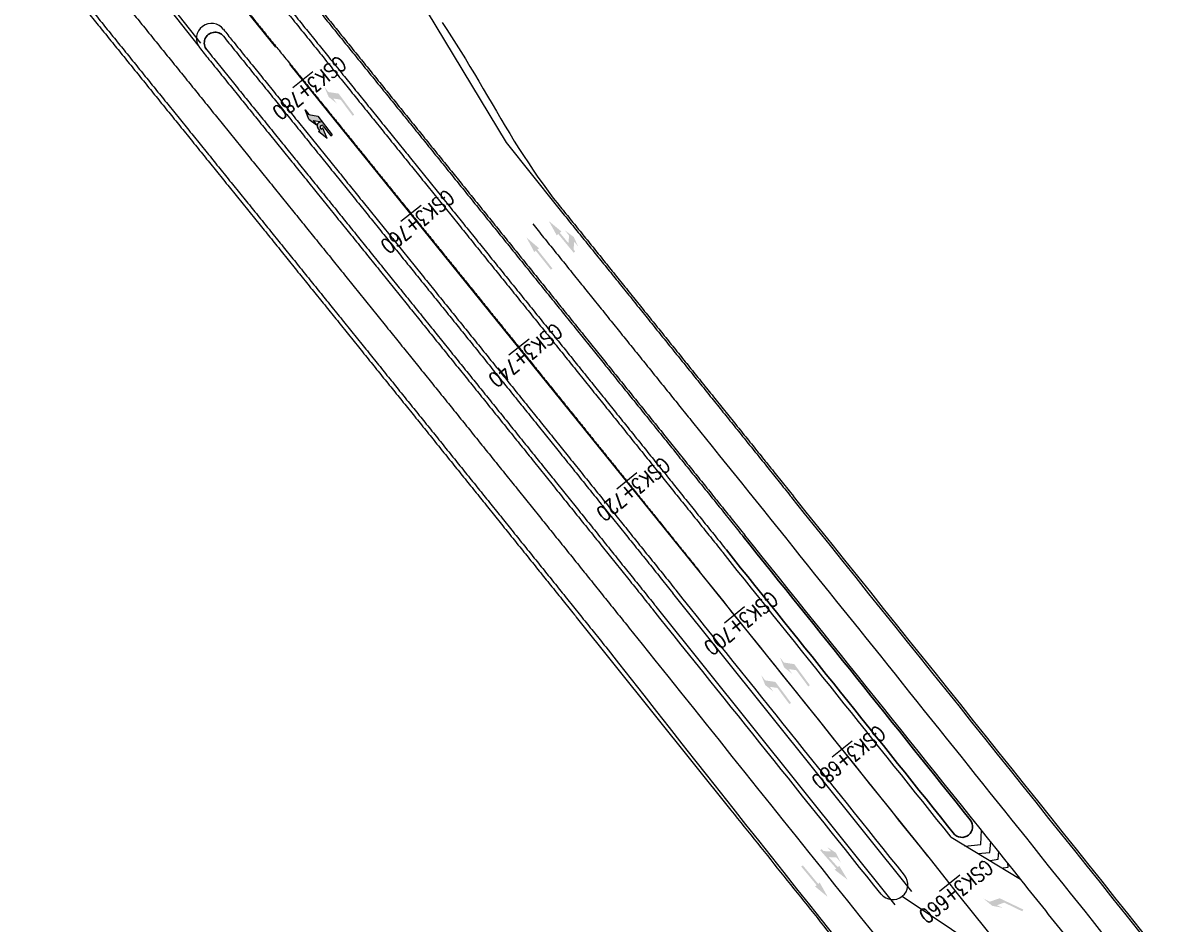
# Model space of a CAD drawing. Header units: millimetres. Extents: x 523446 to 528898, y 388189 to 392165.
# Drawn here: x 524233.5 to 524366.5, y 390584 to 390688.9 of the extents above; entities that cross this region are included whole.
import ezdxf
from ezdxf.enums import TextEntityAlignment as Align

# ---------------------------------------------------------------- set-up
doc = ezdxf.new("R2010")
doc.units = ezdxf.units.MM
for name, pattern in [('ACAD_ISO03W100', [30, 12, -18]), ('ACAD_ISO04W100', [30, 24, -3, 0, -3]), ('白色虚线3米', [6, 3, -3])]:
    doc.linetypes.add(name, pattern=pattern)
for name, color, linetype in [('000-scy-护栏', 160, 'ACAD_ISO03W100'), ('000-scy-箭头', 7, 'Continuous'), ('000-scy-道路标线', 122, '白色虚线3米'), ('GSS-标注路线桩号', 7, 'Continuous'), ('MEDS道路平面中线-GSS', 7, 'Continuous'), ('侧分带与渠化岛', 3, 'Continuous'), ('车行道边线', 5, 'ACAD_ISO04W100')]:
    doc.layers.add(name, color=color, linetype=linetype)
doc.layers.add('000-scy-车道标线(实)', color=7, linetype='Continuous', lineweight=40)
doc.layers.add('人行横道', color=7, linetype='Continuous', lineweight=30)
doc.styles.add('MEDS', font='TXT_S.SHX', dxfattribs={"width": 0.75, "bigfont": 'hztxt.shx'})

msp = doc.modelspace()

# ---------------------------------------------------------------- hatches: boundary and pattern name
at = {"layer": '000-scy-箭头', "linetype": 'ByBlock', "lineweight": 0}
for points in [[(524269.06, 390680.29), (524268.56, 390681.48), (524269.03, 390680.85), (524270.23, 390680.67), (524272.04, 390678.22), (524271.86, 390678.08), (524270.46, 390679.97), (524269.59, 390680.1), (524270, 390679.53)], [(524294.67, 390665.85), (524295.59, 390664.18), (524295.77, 390664.33), (524297.56, 390662.16), (524297.74, 390662.31), (524297.55, 390662.55), (524297.63, 390663.43), (524298.08, 390662.89), (524297.57, 390663.99), (524296.54, 390664.76), (524297.03, 390664.15), (524296.95, 390663.27), (524295.95, 390664.48), (524296.13, 390664.63)], [(524293.53, 390662.68), (524293.34, 390662.53), (524295.09, 390660.33), (524294.91, 390660.18), (524293.16, 390662.38), (524292.98, 390662.24), (524292.08, 390663.92)], [(524322.04, 390613.9), (524321.55, 390615.09), (524322.02, 390614.47), (524323.22, 390614.29), (524325.03, 390611.84), (524324.84, 390611.7), (524323.45, 390613.58), (524322.57, 390613.71), (524322.99, 390613.15)], [(524319.85, 390611.84), (524319.36, 390613.03), (524319.82, 390612.4), (524321.02, 390612.22), (524322.84, 390609.78), (524322.65, 390609.64), (524321.25, 390611.52), (524320.38, 390611.65), (524320.8, 390611.08)], [(524329.43, 390589.19), (524327.92, 390590.36), (524328.1, 390590.51), (524326.24, 390592.62), (524326.41, 390592.78), (524326.62, 390592.54), (524327.5, 390592.49), (524327.04, 390593.02), (524328.05, 390592.34), (524328.64, 390591.2), (524328.12, 390591.79), (524327.24, 390591.84), (524328.28, 390590.67), (524328.45, 390590.82)], [(524325.64, 390588.42), (524325.82, 390588.57), (524324.03, 390590.73), (524324.21, 390590.88), (524326, 390588.72), (524326.18, 390588.87), (524327.11, 390587.2)], [(524346.24, 390586.17), (524345.25, 390586.99), (524345.96, 390586.65), (524347.1, 390587.05), (524349.85, 390585.74), (524349.75, 390585.52), (524347.64, 390586.54), (524346.8, 390586.24), (524347.44, 390585.94)]]:
    msp.add_hatch(color=4, dxfattribs=at).paths.add_polyline_path(points)
h = msp.add_hatch(color=4, dxfattribs=at)
edge = h.paths.add_edge_path()
edge.add_line((524268.32, 390677.39), (524268.02, 390677.44))
edge.add_line((524268.02, 390677.44), (524268.09, 390677.35))
edge.add_ellipse((524268.14, 390676.93), major_axis=(-0.298, 0.298), ratio=1, start_angle=-37.2066, end_angle=-7.2066)
edge.add_ellipse((524268.14, 390676.93), major_axis=(-0.298, 0.298), ratio=1, start_angle=-7.2066, end_angle=82.7934)
edge.add_line((524267.81, 390676.67), (524268.04, 390676.37))
edge.add_line((524268.04, 390676.37), (524267.88, 390676.25))
edge.add_line((524267.88, 390676.25), (524268.9, 390675.44))
edge.add_line((524268.9, 390675.44), (524268.38, 390676.63))
edge.add_line((524268.38, 390676.63), (524268.21, 390676.5))
edge.add_line((524268.21, 390676.5), (524268.11, 390676.64))
edge.add_ellipse((524268.27, 390676.77), major_axis=(-0.149, 0.149), ratio=1, start_angle=-7.2066, end_angle=82.7934, ccw=False)
edge.add_ellipse((524268.27, 390676.77), major_axis=(-0.149, 0.149), ratio=1, start_angle=262.7934, end_angle=352.7934, ccw=False)
edge.add_line((524268.44, 390676.9), (524269.32, 390675.76))
edge.add_line((524269.32, 390675.76), (524269.49, 390675.89))
edge.add_line((524269.49, 390675.89), (524268.32, 390677.39))
h.paths.add_polyline_path([(524267.8, 390678.06), (524266.75, 390678.22), (524266.44, 390678.61), (524266.32, 390678.77), (524266.76, 390677.69), (524267.65, 390677.05), (524267.26, 390677.55), (524268.32, 390677.39)])

# ---------------------------------------------------------------- linework, layer by layer
at = {"layer": '000-scy-护栏', "linetype": 'ByBlock', "lineweight": 0, "ltscale": 0.2}
msp.add_lwpolyline([(524335.76, 390587.29), (524364.57, 390568.01)], dxfattribs=at)
at = {"layer": '000-scy-车道标线(实)', "color": 4, "linetype": 'ByBlock', "lineweight": 0, "ltscale": 0.5}
msp.add_line((524278.5, 390693.53), (524289.72, 390675), dxfattribs=at)
for points in [[(524256.1, 390700.15, 0.000007), (524256.76, 390699.35, 0.000007), (524257.41, 390698.54, 0.000007), (524258.07, 390697.73, 0.000008), (524258.72, 390696.92, 0.000008), (524259.38, 390696.11, 0.000008), (524260.03, 390695.3, 0.000008), (524260.69, 390694.49, 0.000008), (524261.34, 390693.68, 0.000008), (524261.99, 390692.87, 0.000008), (524262.65, 390692.07, 0.000008), (524263.3, 390691.26, 0.000008), (524263.96, 390690.45, 0.000008), (524264.61, 390689.64, 0.000008), (524265.27, 390688.83, 0.000008), (524265.92, 390688.02, 0.000008), (524266.58, 390687.21, 0.000009), (524267.23, 390686.4, 0.000009), (524267.89, 390685.59, 0.000009), (524268.54, 390684.78, 0.000009), (524269.2, 390683.97, 0.000009), (524269.85, 390683.17, 0.000009), (524270.51, 390682.36, 0.000009), (524271.16, 390681.55, 0.000009), (524271.81, 390680.74, 0.000009), (524272.47, 390679.93, 0.000009), (524273.12, 390679.12, 0.000009), (524273.78, 390678.31, 0.000009), (524274.43, 390677.5, 0.00001), (524275.09, 390676.69, 0.00001), (524275.74, 390675.88, 0.00001), (524276.39, 390675.07, 0.00001), (524277.05, 390674.26, 0.00001), (524277.7, 390673.45, 0.00001), (524278.36, 390672.64, 0.00001), (524279.01, 390671.83, 0.00001), (524279.67, 390671.02, 0.00001), (524280.32, 390670.21, 0.00001), (524280.97, 390669.41, 0.00001), (524281.63, 390668.6, 0.00001), (524282.28, 390667.79, 0.00001), (524282.94, 390666.98, 0.000011), (524283.59, 390666.17, 0.000011), (524284.24, 390665.36, 0.000011), (524284.9, 390664.55, 0.000011), (524285.55, 390663.74, 0.000011), (524286.2, 390662.93, 0.000011), (524286.86, 390662.12, 0.000011), (524287.51, 390661.31, 0.000011), (524288.17, 390660.5, 0.000011), (524288.82, 390659.69, 0.000011), (524289.47, 390658.88, 0.000011), (524290.13, 390658.07, 0.000011), (524290.78, 390657.26, 0.000012), (524291.43, 390656.45, 0.000012), (524292.09, 390655.64, 0.000012), (524292.74, 390654.83, 0.000012), (524293.39, 390654.02, 0.000012), (524294.05, 390653.21, 0.000012), (524294.7, 390652.4, 0.000012), (524295.35, 390651.59, 0.000012), (524296.01, 390650.78, 0.000012), (524296.66, 390649.97, 0.000012), (524297.31, 390649.15, 0.000012), (524297.97, 390648.34, 0.000012), (524298.62, 390647.53, 0.000012), (524299.27, 390646.72, 0.000013), (524299.92, 390645.91, 0.000013), (524300.58, 390645.1, 0.000013), (524301.23, 390644.29, 0.000013), (524301.88, 390643.48, 0.000013), (524302.54, 390642.67, 0.000013), (524303.19, 390641.86, 0.000013), (524303.84, 390641.05, 0.000013), (524304.49, 390640.24, 0.000013), (524305.15, 390639.43, 0.000013), (524305.8, 390638.62, 0.000013), (524306.45, 390637.81, 0.000013), (524307.1, 390636.99, 0.000014), (524307.76, 390636.18, 0.000014), (524308.41, 390635.37, 0.000014), (524309.06, 390634.56, 0.000014), (524309.71, 390633.75, 0.000014), (524310.37, 390632.94, 0.000014), (524311.02, 390632.13, 0.000014), (524311.67, 390631.32, 0.000014), (524312.32, 390630.51, 0.000014), (524312.97, 390629.69, 0.000014), (524313.63, 390628.88, 0.000014), (524314.28, 390628.07, 0.000014), (524314.93, 390627.26)], [(524260.59, 390699.77, 0.000008), (524261.25, 390698.96, 0.000008), (524261.9, 390698.16, 0.000008), (524262.56, 390697.35, 0.000008), (524263.21, 390696.54, 0.000008), (524263.87, 390695.73, 0.000008), (524264.52, 390694.92, 0.000008), (524265.18, 390694.11, 0.000008), (524265.83, 390693.3, 0.000008), (524266.49, 390692.49, 0.000008), (524267.14, 390691.68, 0.000008), (524267.8, 390690.87, 0.000008), (524268.45, 390690.06, 0.000008), (524269.1, 390689.26, 0.000009), (524269.76, 390688.45, 0.000009), (524270.41, 390687.64, 0.000009), (524271.07, 390686.83, 0.000009), (524271.72, 390686.02, 0.000009), (524272.38, 390685.21, 0.000009), (524273.03, 390684.4, 0.000009), (524273.69, 390683.59, 0.000009), (524274.34, 390682.78, 0.000009), (524275, 390681.97, 0.000009), (524275.65, 390681.16, 0.000009), (524276.3, 390680.35, 0.000009), (524276.96, 390679.54, 0.00001), (524277.61, 390678.73, 0.00001), (524278.27, 390677.92, 0.00001), (524278.92, 390677.12, 0.00001), (524279.58, 390676.31, 0.00001), (524280.23, 390675.5, 0.00001), (524280.88, 390674.69, 0.00001), (524281.54, 390673.88, 0.00001), (524282.19, 390673.07, 0.00001), (524282.85, 390672.26, 0.00001), (524283.5, 390671.45, 0.00001), (524284.16, 390670.64, 0.00001), (524284.81, 390669.83, 0.00001), (524285.46, 390669.02, 0.000011), (524286.12, 390668.21, 0.000011), (524286.77, 390667.4, 0.000011), (524287.43, 390666.59, 0.000011), (524288.08, 390665.78, 0.000011), (524288.73, 390664.97, 0.000011), (524289.39, 390664.16, 0.000011), (524290.04, 390663.35, 0.000011), (524290.69, 390662.54, 0.000011), (524291.35, 390661.73, 0.000011), (524292, 390660.92, 0.000011), (524292.66, 390660.11, 0.000011), (524293.31, 390659.3, 0.000012), (524293.96, 390658.49, 0.000012), (524294.62, 390657.68, 0.000012), (524295.27, 390656.87, 0.000012), (524295.92, 390656.06, 0.000012), (524296.58, 390655.25, 0.000012), (524297.23, 390654.44, 0.000012), (524297.88, 390653.63, 0.000012), (524298.54, 390652.82, 0.000012), (524299.19, 390652, 0.000012), (524299.84, 390651.19, 0.000012), (524300.5, 390650.38, 0.000012), (524301.15, 390649.57, 0.000012), (524301.8, 390648.76, 0.000013), (524302.45, 390647.95, 0.000013), (524303.11, 390647.14, 0.000013), (524303.76, 390646.33, 0.000013), (524304.41, 390645.52, 0.000013), (524305.07, 390644.71, 0.000013), (524305.72, 390643.9, 0.000013), (524306.37, 390643.09, 0.000013), (524307.03, 390642.28, 0.000013), (524307.68, 390641.47, 0.000013), (524308.33, 390640.65, 0.000013), (524308.98, 390639.84, 0.000013), (524309.64, 390639.03, 0.000014), (524310.29, 390638.22, 0.000014), (524310.94, 390637.41, 0.000014), (524311.59, 390636.6, 0.000014), (524312.25, 390635.79, 0.000014), (524312.9, 390634.98, 0.000014), (524313.55, 390634.17, 0.000014), (524314.2, 390633.35, 0.000014), (524314.86, 390632.54, 0.000014), (524315.51, 390631.73, 0.000014), (524316.16, 390630.92, 0.000014), (524316.81, 390630.11, 0.000014), (524317.46, 390629.3)], [(524233.08, 390700.77, 0.000002), (524233.33, 390700.45, 0.000006), (524233.99, 390699.65, 0.000006), (524234.64, 390698.84, 0.000006), (524235.3, 390698.03, 0.000006), (524235.95, 390697.22, 0.000006), (524236.61, 390696.41, 0.000007), (524237.26, 390695.61, 0.000007), (524237.92, 390694.8, 0.000007), (524238.57, 390693.99, 0.000007), (524239.23, 390693.18, 0.000007), (524239.88, 390692.37, 0.000007), (524240.54, 390691.56, 0.000007), (524241.19, 390690.76, 0.000007), (524241.85, 390689.95, 0.000007), (524242.5, 390689.14, 0.000007), (524243.16, 390688.33, 0.000007), (524243.81, 390687.52, 0.000007), (524244.47, 390686.71, 0.000008), (524245.12, 390685.91, 0.000008), (524245.78, 390685.1, 0.000008), (524246.43, 390684.29, 0.000008), (524247.08, 390683.48, 0.000008), (524247.74, 390682.67, 0.000008), (524248.39, 390681.86, 0.000008), (524249.05, 390681.05, 0.000008), (524249.7, 390680.25, 0.000008), (524250.36, 390679.44, 0.000008), (524251.01, 390678.63, 0.000008), (524251.67, 390677.82, 0.000008), (524252.32, 390677.01, 0.000008), (524252.97, 390676.2, 0.000009), (524253.63, 390675.39, 0.000009), (524254.28, 390674.59, 0.000009), (524254.94, 390673.78, 0.000009), (524255.59, 390672.97, 0.000009), (524256.24, 390672.16, 0.000009), (524256.9, 390671.35, 0.000009), (524257.55, 390670.54, 0.000009), (524258.21, 390669.73, 0.000009), (524258.86, 390668.92, 0.000009), (524259.52, 390668.12, 0.000009), (524260.17, 390667.31, 0.000009), (524260.82, 390666.5, 0.00001), (524261.48, 390665.69, 0.00001), (524262.13, 390664.88, 0.00001), (524262.78, 390664.07, 0.00001), (524263.44, 390663.26, 0.00001), (524264.09, 390662.45, 0.00001), (524264.75, 390661.64, 0.00001), (524265.4, 390660.84, 0.00001), (524266.05, 390660.03, 0.00001), (524266.71, 390659.22, 0.00001), (524267.36, 390658.41, 0.00001), (524268.01, 390657.6, 0.00001), (524268.67, 390656.79, 0.00001), (524269.32, 390655.98, 0.000011), (524269.97, 390655.17, 0.000011), (524270.63, 390654.36, 0.000011), (524271.28, 390653.55, 0.000011), (524271.93, 390652.74, 0.000011), (524272.59, 390651.93, 0.000011), (524273.24, 390651.13, 0.000011), (524273.89, 390650.32, 0.000011), (524274.55, 390649.51, 0.000011), (524275.2, 390648.7, 0.000011), (524275.85, 390647.89, 0.000011), (524276.51, 390647.08, 0.000011), (524277.16, 390646.27, 0.000012), (524277.81, 390645.46, 0.000012), (524278.46, 390644.65, 0.000012), (524279.12, 390643.84, 0.000012), (524279.77, 390643.03, 0.000012), (524280.42, 390642.22, 0.000012), (524281.08, 390641.41, 0.000012), (524281.73, 390640.6, 0.000012), (524282.38, 390639.79, 0.000012), (524283.03, 390638.98, 0.000012), (524283.69, 390638.17, 0.000012), (524284.34, 390637.36, 0.000012), (524284.99, 390636.55, 0.000012), (524285.64, 390635.74, 0.000013), (524286.3, 390634.93, 0.000013), (524286.95, 390634.12, 0.000013), (524287.6, 390633.31, 0.000013), (524288.25, 390632.5, 0.000013), (524288.91, 390631.69, 0.000013), (524289.56, 390630.88, 0.000013), (524290.21, 390630.07, 0.000013), (524290.86, 390629.26, 0.000013), (524291.51, 390628.45, 0.000013), (524292.17, 390627.64, 0.000013), (524292.82, 390626.83, 0.000013), (524293.47, 390626.02, 0.000014), (524294.12, 390625.21, 0.000014), (524294.77, 390624.4, 0.000014), (524295.43, 390623.59, 0.000014), (524296.08, 390622.78, 0.000014), (524296.73, 390621.97, 0.000014), (524297.38, 390621.16, 0.000014), (524298.03, 390620.35, 0.000014), (524298.68, 390619.54, 0.000014), (524299.33, 390618.73, 0.000014), (524299.99, 390617.92, 0.000014), (524300.64, 390617.11, 0.000014), (524301.29, 390616.3, 0.000014)], [(524256.84, 390688.15, 0.010352), (524257.86, 390686.85, 0.000008), (524258.52, 390686.04, 0.000008), (524259.17, 390685.23, 0.000008), (524259.83, 390684.43, 0.000008), (524260.48, 390683.62, 0.000008), (524261.14, 390682.81, 0.000009), (524261.79, 390682, 0.000009), (524262.45, 390681.19, 0.000009), (524263.1, 390680.38, 0.000009), (524263.75, 390679.57, 0.000009), (524264.41, 390678.76, 0.000009), (524265.06, 390677.95, 0.000009), (524265.72, 390677.15, 0.000009), (524266.37, 390676.34, 0.000009), (524267.03, 390675.53, 0.000009), (524267.68, 390674.72, 0.000009), (524268.33, 390673.91, 0.000009), (524268.99, 390673.1, 0.00001), (524269.64, 390672.29, 0.00001), (524270.3, 390671.48, 0.00001), (524270.95, 390670.67, 0.00001), (524271.6, 390669.86, 0.00001), (524272.26, 390669.05, 0.00001), (524272.91, 390668.24, 0.00001), (524273.57, 390667.43, 0.00001), (524274.22, 390666.63, 0.00001), (524274.87, 390665.82, 0.00001), (524275.53, 390665.01, 0.00001), (524276.18, 390664.2, 0.00001), (524276.84, 390663.39, 0.00001), (524277.49, 390662.58, 0.000011), (524278.14, 390661.77, 0.000011), (524278.8, 390660.96, 0.000011), (524279.45, 390660.15, 0.000011), (524280.1, 390659.34, 0.000011), (524280.76, 390658.53, 0.000011), (524281.41, 390657.72, 0.000011), (524282.06, 390656.91, 0.000011), (524282.72, 390656.1, 0.000011), (524283.37, 390655.29, 0.000011), (524284.02, 390654.48, 0.000011), (524284.68, 390653.67, 0.000011), (524285.33, 390652.86, 0.000012), (524285.98, 390652.05, 0.000012), (524286.64, 390651.24, 0.000012), (524287.29, 390650.43, 0.000012), (524287.94, 390649.62, 0.000012), (524288.6, 390648.81, 0.000012), (524289.25, 390648, 0.000012), (524289.9, 390647.19, 0.000012), (524290.56, 390646.38, 0.000012), (524291.21, 390645.57, 0.000012), (524291.86, 390644.76, 0.000012), (524292.51, 390643.95, 0.000012), (524293.17, 390643.14, 0.000012), (524293.82, 390642.33, 0.000013), (524294.47, 390641.52, 0.000013), (524295.13, 390640.71, 0.000013), (524295.78, 390639.9, 0.000013), (524296.43, 390639.09, 0.000013), (524297.08, 390638.28, 0.000013), (524297.74, 390637.47, 0.000013), (524298.39, 390636.66, 0.000013), (524299.04, 390635.85, 0.000013), (524299.69, 390635.04, 0.000013), (524300.35, 390634.23, 0.000013), (524301, 390633.42, 0.000013), (524301.65, 390632.61, 0.000014), (524302.3, 390631.8, 0.000014), (524302.95, 390630.98, 0.000014), (524303.61, 390630.17, 0.000014), (524304.26, 390629.36, 0.000014), (524304.91, 390628.55, 0.000014), (524305.56, 390627.74, 0.000014), (524306.21, 390626.93, 0.000014), (524306.87, 390626.12, 0.000014), (524307.52, 390625.31, 0.000014), (524308.17, 390624.5, 0.000014), (524308.82, 390623.69, 0.000014), (524309.47, 390622.88)], [(524254.03, 390686.05, 0.004627), (524255.14, 390684.65, 0.000008), (524255.8, 390683.84, 0.000008), (524256.45, 390683.03, 0.000008), (524257.11, 390682.22, 0.000008), (524257.76, 390681.42, 0.000008), (524258.42, 390680.61, 0.000009), (524259.07, 390679.8, 0.000009), (524259.72, 390678.99, 0.000009), (524260.38, 390678.18, 0.000009), (524261.03, 390677.37, 0.000009), (524261.69, 390676.56, 0.000009), (524262.34, 390675.75, 0.000009), (524263, 390674.94, 0.000009), (524263.65, 390674.14, 0.000009), (524264.3, 390673.33, 0.000009), (524264.96, 390672.52, 0.000009), (524265.61, 390671.71, 0.000009), (524266.27, 390670.9, 0.00001), (524266.92, 390670.09, 0.00001), (524267.57, 390669.28, 0.00001), (524268.23, 390668.47, 0.00001), (524268.88, 390667.66, 0.00001), (524269.54, 390666.85, 0.00001), (524270.19, 390666.04, 0.00001), (524270.84, 390665.23, 0.00001), (524271.5, 390664.43, 0.00001), (524272.15, 390663.62, 0.00001), (524272.81, 390662.81, 0.00001), (524273.46, 390662, 0.00001), (524274.11, 390661.19, 0.00001), (524274.77, 390660.38, 0.000011), (524275.42, 390659.57, 0.000011), (524276.07, 390658.76, 0.000011), (524276.73, 390657.95, 0.000011), (524277.38, 390657.14, 0.000011), (524278.03, 390656.33, 0.000011), (524278.69, 390655.52, 0.000011), (524279.34, 390654.71, 0.000011), (524279.99, 390653.9, 0.000011), (524280.65, 390653.09, 0.000011), (524281.3, 390652.28, 0.000011), (524281.95, 390651.47, 0.000011), (524282.61, 390650.66, 0.000012), (524283.26, 390649.85, 0.000012), (524283.91, 390649.04, 0.000012), (524284.57, 390648.24, 0.000012), (524285.22, 390647.43, 0.000012), (524285.87, 390646.62, 0.000012), (524286.53, 390645.81, 0.000012), (524287.18, 390645, 0.000012), (524287.83, 390644.19, 0.000012), (524288.48, 390643.38, 0.000012), (524289.14, 390642.57, 0.000012), (524289.79, 390641.76, 0.000012), (524290.44, 390640.95, 0.000012), (524291.09, 390640.14, 0.000013), (524291.75, 390639.33, 0.000013), (524292.4, 390638.52, 0.000013), (524293.05, 390637.71, 0.000013), (524293.71, 390636.89, 0.000013), (524294.36, 390636.08, 0.000013), (524295.01, 390635.27, 0.000013), (524295.66, 390634.46, 0.000013), (524296.31, 390633.65, 0.000013), (524296.97, 390632.84, 0.000013), (524297.62, 390632.03, 0.000013), (524298.27, 390631.22, 0.000013), (524298.92, 390630.41, 0.000014), (524299.58, 390629.6, 0.000014), (524300.23, 390628.79, 0.000014), (524300.88, 390627.98, 0.000014), (524301.53, 390627.17, 0.000014), (524302.18, 390626.36, 0.000014), (524302.84, 390625.55, 0.000014), (524303.49, 390624.74, 0.000014), (524304.14, 390623.93, 0.000014), (524304.79, 390623.12, 0.000014), (524305.44, 390622.31, 0.000014), (524306.09, 390621.49, 0.000014), (524306.75, 390620.68)], [(524295.53, 390667.69, 0.00001), (524296.14, 390666.93, 0.000011), (524296.8, 390666.12, 0.000011), (524297.45, 390665.31, 0.000011), (524298.1, 390664.5, 0.000011), (524298.76, 390663.69, 0.000012), (524299.41, 390662.88, 0.000012), (524300.06, 390662.07, 0.000012), (524300.72, 390661.26, 0.000012), (524301.37, 390660.45, 0.000012), (524302.03, 390659.64, 0.000012), (524302.68, 390658.83, 0.000012), (524303.33, 390658.02, 0.000012), (524303.99, 390657.21, 0.000012), (524304.64, 390656.4, 0.000012), (524305.29, 390655.59, 0.000012), (524305.95, 390654.78, 0.000012), (524306.6, 390653.96, 0.000012), (524307.25, 390653.15, 0.000013), (524307.91, 390652.34, 0.000013), (524308.56, 390651.53, 0.000013), (524309.21, 390650.72, 0.000013), (524309.87, 390649.91, 0.000013), (524310.52, 390649.1, 0.000013), (524311.17, 390648.29, 0.000013), (524311.82, 390647.48, 0.000013), (524312.48, 390646.67, 0.000013), (524313.13, 390645.85, 0.000013), (524313.78, 390645.04, 0.000013), (524314.44, 390644.23, 0.000013), (524315.09, 390643.42, 0.000014), (524315.74, 390642.61, 0.000014), (524316.4, 390641.8, 0.000014), (524317.05, 390640.99, 0.000014), (524317.7, 390640.17, 0.000014), (524318.35, 390639.36, 0.000014), (524319.01, 390638.55, 0.000014), (524319.66, 390637.74, 0.000014), (524320.31, 390636.93, 0.000014), (524320.96, 390636.12, 0.000014), (524321.62, 390635.3, 0.000014), (524322.27, 390634.49, 0.000014), (524322.92, 390633.68, 0.000014)], [(524370.75, 390573.9, 0.001063), (524322.92, 390633.68)], [(524349.71, 390589.05, 0.000716), (524317.46, 390629.3)], [(524341.47, 390594.15, 0.000589), (524314.93, 390627.26)], [(524336.04, 390589.73, 0.000692), (524309.47, 390622.88)], [(524333.31, 390587.53, 0.000692), (524306.75, 390620.68)], [(524301.29, 390616.3, 0.006273), (524397.17, 390497.13)]]:
    msp.add_lwpolyline(points, format="xyb", dxfattribs=at)
for points in [[(524262.94, 390686.07), (524244.21, 390709.27)], [(524289.72, 390675), (524295.53, 390667.69)], [(524341.47, 390594.15), (524349.53, 390589.26)]]:
    msp.add_lwpolyline(points, dxfattribs=at)
at = {"layer": '000-scy-车道标线(实)', "color": 4, "linetype": 'ByBlock', "lineweight": 0, "ltscale": 10}
msp.add_lwpolyline([(524365.88, 390568.77, 0.000238), (524355.21, 390582.16, 0.000122), (524349.71, 390589.05)], format="xyb", dxfattribs=at)
at = {"layer": '000-scy-车道标线(实)', "color": 4, "linetype": 'ByBlock', "lineweight": 0, "ltscale": 0.5}
for centre, start, end in [((524255.43, 390687.09), 36.8029, 216.8029), ((524334.68, 390588.64), 219.0043, 38.6465)]:
    msp.add_arc(centre, 1.75, start, end, dxfattribs=at)
at = {"layer": '000-scy-道路标线', "linetype": 'ByBlock', "lineweight": 0, "flags": 128}
for points in [[(524236.71, 390701.85, 0.000006), (524237.36, 390701.04, 0.000006), (524238.02, 390700.23, 0.000006), (524238.67, 390699.43, 0.000006), (524239.33, 390698.62, 0.000007), (524239.98, 390697.81, 0.000007), (524240.64, 390697, 0.000007), (524241.29, 390696.19, 0.000007), (524241.95, 390695.38, 0.000007), (524242.6, 390694.58, 0.000007), (524243.26, 390693.77, 0.000007), (524243.91, 390692.96, 0.000007), (524244.57, 390692.15, 0.000007), (524245.22, 390691.34, 0.000007), (524245.88, 390690.53, 0.000007), (524246.53, 390689.73, 0.000007), (524247.19, 390688.92, 0.000008), (524247.84, 390688.11, 0.000008), (524248.5, 390687.3, 0.000008), (524249.15, 390686.49, 0.000008), (524249.8, 390685.68, 0.000008), (524250.46, 390684.87, 0.000008), (524251.11, 390684.07, 0.000008), (524251.77, 390683.26, 0.000008), (524252.42, 390682.45, 0.000008), (524253.08, 390681.64, 0.000008), (524253.73, 390680.83, 0.000008), (524254.39, 390680.02, 0.000008), (524255.04, 390679.21, 0.000008), (524255.69, 390678.4, 0.000009), (524256.35, 390677.6, 0.000009), (524257, 390676.79, 0.000009), (524257.66, 390675.98, 0.000009), (524258.31, 390675.17, 0.000009), (524258.97, 390674.36, 0.000009), (524259.62, 390673.55, 0.000009), (524260.27, 390672.74, 0.000009), (524260.93, 390671.93, 0.000009), (524261.58, 390671.13, 0.000009), (524262.24, 390670.32, 0.000009), (524262.89, 390669.51, 0.000009), (524263.54, 390668.7, 0.00001), (524264.2, 390667.89, 0.00001), (524264.85, 390667.08, 0.00001), (524265.51, 390666.27, 0.00001), (524266.16, 390665.46, 0.00001), (524266.81, 390664.65, 0.00001), (524267.47, 390663.84, 0.00001), (524268.12, 390663.04, 0.00001), (524268.78, 390662.23, 0.00001), (524269.43, 390661.42, 0.00001), (524270.08, 390660.61, 0.00001), (524270.74, 390659.8, 0.00001), (524271.39, 390658.99, 0.00001), (524272.04, 390658.18, 0.000011), (524272.7, 390657.37, 0.000011), (524273.35, 390656.56, 0.000011), (524274, 390655.75, 0.000011), (524274.66, 390654.94, 0.000011), (524275.31, 390654.13, 0.000011), (524275.96, 390653.32, 0.000011), (524276.62, 390652.51, 0.000011), (524277.27, 390651.7, 0.000011), (524277.92, 390650.9, 0.000011), (524278.58, 390650.09, 0.000011), (524279.23, 390649.28, 0.000011), (524279.88, 390648.47, 0.000012), (524280.54, 390647.66, 0.000012), (524281.19, 390646.85, 0.000012), (524281.84, 390646.04, 0.000012), (524282.49, 390645.23, 0.000012), (524283.15, 390644.42, 0.000012), (524283.8, 390643.61, 0.000012), (524284.45, 390642.8, 0.000012), (524285.11, 390641.99, 0.000012), (524285.76, 390641.18, 0.000012), (524286.41, 390640.37, 0.000012), (524287.06, 390639.56, 0.000012), (524287.72, 390638.75, 0.000012), (524288.37, 390637.94, 0.000013), (524289.02, 390637.13, 0.000013), (524289.67, 390636.32, 0.000013), (524290.33, 390635.51, 0.000013), (524290.98, 390634.7, 0.000013), (524291.63, 390633.89, 0.000013), (524292.28, 390633.08, 0.000013), (524292.94, 390632.27, 0.000013), (524293.59, 390631.46, 0.000013), (524294.24, 390630.65, 0.000013), (524294.89, 390629.84, 0.000013), (524295.54, 390629.03, 0.000013), (524296.2, 390628.22, 0.000014), (524296.85, 390627.41, 0.000014), (524297.5, 390626.6, 0.000014), (524298.15, 390625.79, 0.000014), (524298.8, 390624.98, 0.000014), (524299.46, 390624.17, 0.000014), (524300.11, 390623.36, 0.000014), (524300.76, 390622.54, 0.000014), (524301.41, 390621.73, 0.000014), (524302.06, 390620.92, 0.000014), (524302.71, 390620.11, 0.000014), (524303.37, 390619.3, 0.000014), (524304.02, 390618.49, -0.000334), (524399.52, 390498.99, -0.024228)], [(524338.74, 390591.96, 0.000601), (524311.66, 390625.74), (524264.54, 390684.1)], [(524292.8, 390665.5, 0.00001), (524293.42, 390664.74, 0.000011), (524294.07, 390663.93, 0.000011), (524294.73, 390663.12, 0.000011), (524295.38, 390662.31, 0.000011), (524296.03, 390661.5, 0.000012), (524296.69, 390660.69, 0.000012), (524297.34, 390659.87, 0.000012), (524297.99, 390659.06, 0.000012), (524298.65, 390658.25, 0.000012), (524299.3, 390657.44, 0.000012), (524299.95, 390656.63, 0.000012), (524300.61, 390655.82, 0.000012), (524301.26, 390655.01, 0.000012), (524301.91, 390654.2, 0.000012), (524302.57, 390653.39, 0.000012), (524303.22, 390652.58, 0.000012), (524303.87, 390651.77, 0.000012), (524304.53, 390650.96, 0.000013), (524305.18, 390650.15, 0.000013), (524305.83, 390649.34, 0.000013), (524306.49, 390648.53, 0.000013), (524307.14, 390647.71, 0.000013), (524307.79, 390646.9, 0.000013), (524308.45, 390646.09, 0.000013), (524309.1, 390645.28, 0.000013), (524309.75, 390644.47, 0.000013), (524310.4, 390643.66, 0.000013), (524311.06, 390642.85, 0.000013), (524311.71, 390642.04, 0.000013), (524312.36, 390641.23, 0.000014), (524313.02, 390640.42, 0.000014), (524313.67, 390639.6, -0.001207), (524368.01, 390571.72, -0.00592)]]:
    msp.add_lwpolyline(points, format="xyb", dxfattribs=at)
at = {"layer": '000-scy-道路标线', "color": 4, "linetype": 'ByBlock', "lineweight": 0, "ltscale": 0.05, "flags": 128}
for points in [[(524248.9, 390692.63), (524253.84, 390686.29)], [(524249.21, 390692.87), (524254.15, 390686.54)]]:
    msp.add_lwpolyline(points, dxfattribs=at)
at = {"layer": 'GSS-标注路线桩号', "color": 7, "linetype": 'ByBlock', "lineweight": 0}
for p, q in [((524267.23, 390683.22), (524264.9, 390681.34)), ((524279.81, 390667.67), (524277.47, 390665.78)), ((524292.37, 390652.1), (524290.03, 390650.22)), ((524304.91, 390636.53), (524302.58, 390634.65)), ((524317.44, 390620.94), (524315.11, 390619.06)), ((524329.96, 390605.33), (524327.62, 390603.46)), ((524342.46, 390589.72), (524340.11, 390587.84))]:
    msp.add_line(p, q, dxfattribs=at)
at = {"layer": 'MEDS道路平面中线-GSS', "color": 6, "linetype": 'ByBlock', "lineweight": 0}
for points in [[(524199.74, 390764.07, -0.000001), (524200.81, 390762.75, -0.000001), (524201.88, 390761.43, -0.000002), (524202.96, 390760.11, -0.000002), (524204.03, 390758.78, -0.000002)], [(524251.24, 390700.6, -0.000011), (524252.31, 390699.27, -0.000012), (524253.38, 390697.95, -0.000012), (524254.45, 390696.63, -0.000012), (524255.52, 390695.3, -0.000012), (524256.6, 390693.98, -0.000012), (524257.67, 390692.66, -0.000013), (524258.74, 390691.33, -0.000013), (524259.81, 390690.01, -0.000013), (524260.88, 390688.69, -0.000013), (524261.95, 390687.36, -0.000014), (524263.02, 390686.04, -0.000014), (524264.1, 390684.72, -0.000014), (524265.17, 390683.39, -0.000014), (524266.24, 390682.07, -0.000014), (524267.31, 390680.74, -0.000015), (524268.38, 390679.42, -0.000015), (524269.45, 390678.1, -0.000015), (524270.52, 390676.77, -0.000015), (524271.59, 390675.45, -0.000015), (524272.66, 390674.12, -0.000016), (524273.73, 390672.8, -0.000016), (524274.8, 390671.47, -0.000016), (524275.87, 390670.15, -0.000016), (524276.94, 390668.82, -0.000017), (524278.01, 390667.5, -0.000017), (524279.08, 390666.18, -0.000017), (524280.15, 390664.85, -0.000017), (524281.22, 390663.53, -0.000017), (524282.29, 390662.2, -0.000018), (524283.36, 390660.88, -0.000018), (524284.43, 390659.55, -0.000018), (524285.5, 390658.23, -0.000018), (524286.57, 390656.9, -0.000018), (524287.64, 390655.57, -0.000019), (524288.71, 390654.25, -0.000019), (524289.78, 390652.92, -0.000019), (524290.85, 390651.6, -0.000019), (524291.92, 390650.27, -0.00002), (524292.98, 390648.95, -0.00002), (524294.05, 390647.62, -0.00002), (524295.12, 390646.3, -0.00002), (524296.19, 390644.97, -0.00002), (524297.26, 390643.64, -0.000021), (524298.33, 390642.32, -0.000021), (524299.39, 390640.99, -0.000021), (524300.46, 390639.66, -0.000021), (524301.53, 390638.34, -0.000022), (524302.6, 390637.01, -0.000022), (524303.67, 390635.68, -0.000022), (524304.73, 390634.36, -0.000022), (524305.8, 390633.03, -0.000022), (524306.87, 390631.7, -0.000023), (524307.93, 390630.38, -0.000023), (524309, 390629.05, -0.000023), (524310.07, 390627.72, -0.000023), (524311.14, 390626.4, -0.000024), (524312.2, 390625.07)]]:
    msp.add_lwpolyline(points, format="xyb", dxfattribs=at)
at = {"layer": 'MEDS道路平面中线-GSS', "color": 233, "linetype": 'ByBlock', "lineweight": 0}
msp.add_arc((510280.52, 379350.68), 18000, 38.264454, 38.781706, dxfattribs=at)
at = {"layer": '人行横道', "color": 4, "linetype": 'ByBlock', "lineweight": 0}
for p, q in [((524266.32, 390678.77), (524266.75, 390678.22)), ((524266.76, 390677.69), (524266.32, 390678.77)), ((524266.75, 390678.22), (524266.44, 390678.61)), ((524266.75, 390678.22), (524267.8, 390678.06)), ((524266.76, 390677.69), (524267.65, 390677.05)), ((524267.8, 390678.06), (524269.49, 390675.89)), ((524267.26, 390677.55), (524267.65, 390677.05)), ((524267.26, 390677.55), (524267.65, 390677.05)), ((524267.26, 390677.55), (524268.32, 390677.39)), ((524268.04, 390676.37), (524267.81, 390676.67)), ((524267.88, 390676.25), (524268.04, 390676.37)), ((524267.89, 390677.27), (524267.89, 390677.27)), ((524268.02, 390677.44), (524268.09, 390677.35)), ((524268.21, 390676.5), (524268.11, 390676.64)), ((524268.38, 390676.63), (524268.21, 390676.5)), ((524268.9, 390675.44), (524268.38, 390676.63)), ((524268.44, 390676.9), (524269.32, 390675.76)), ((524268.9, 390675.44), (524267.88, 390676.25)), ((524269.32, 390675.76), (524269.49, 390675.89))]:
    msp.add_line(p, q, dxfattribs=at)
for points in [[(524343.04, 390593.11), (524344.93, 390593.3), (524345, 390595.02)], [(524344.56, 390592.25), (524345.96, 390592.37), (524346.07, 390593.67)], [(524345.99, 390591.44), (524346.93, 390591.58), (524347, 390592.51)], [(524347.51, 390590.58), (524348.09, 390590.68), (524348.07, 390591.17)]]:
    msp.add_lwpolyline(points, dxfattribs=at)
for centre, radius, start, end in [((524268.14, 390676.93), 0.422, 37.7934, 37.7934), ((524268.14, 390676.93), 0.422, 127.7934, 217.7934), ((524268.14, 390676.93), 0.422, 97.7934, 127.7934), ((524268.27, 390676.77), 0.211, 127.7934, 217.7934), ((524268.27, 390676.77), 0.211, 37.7934, 127.7934)]:
    msp.add_arc(centre, radius, start, end, dxfattribs=at)
at = {"layer": '侧分带与渠化岛', "color": 3, "linetype": 'Continuous', "lineweight": 0}
for p, q in [((524336.91, 390587.84), (524309.08, 390622.56)), ((524334.96, 390586.27), (524307.14, 390621))]:
    msp.add_line(p, q, dxfattribs=at)
at = {"layer": '侧分带与渠化岛', "color": 3, "linetype": 'Continuous', "lineweight": 0, "flags": 128}
for points in [[(524244.01, 390719.83, -0.000001), (524244.67, 390719.02, -0.000001), (524245.33, 390718.21, -0.000001), (524245.98, 390717.41, -0.000001), (524246.64, 390716.6, -0.000001), (524247.29, 390715.79, -0.000001), (524247.95, 390714.98, -0.000001), (524248.6, 390714.17, -0.000002), (524249.26, 390713.36, -0.000002), (524249.91, 390712.56, -0.000002), (524250.57, 390711.75, -0.000002), (524251.22, 390710.94, -0.000002), (524251.88, 390710.13, -0.000002), (524252.54, 390709.32, -0.000002), (524253.19, 390708.51, -0.000002), (524253.85, 390707.7, -0.000002), (524254.5, 390706.89, -0.000002), (524255.16, 390706.09, -0.000002), (524255.81, 390705.28, -0.000002), (524256.47, 390704.47, -0.000002), (524257.12, 390703.66, -0.000002), (524257.78, 390702.85, -0.000002), (524258.43, 390702.04, -0.000002), (524259.09, 390701.23, -0.000002), (524259.74, 390700.42, -0.000002), (524260.4, 390699.62, -0.000002), (524261.05, 390698.81, -0.000002), (524261.71, 390698, -0.000002), (524262.36, 390697.19, -0.000002), (524263.02, 390696.38, -0.000002), (524263.67, 390695.57, -0.000002), (524264.33, 390694.76, -0.000002), (524264.98, 390693.95, -0.000002), (524265.64, 390693.14, -0.000002), (524266.29, 390692.33, -0.000002), (524266.95, 390691.53, -0.000002), (524267.6, 390690.72, -0.000002), (524268.26, 390689.91, -0.000002), (524268.91, 390689.1, -0.000002), (524269.57, 390688.29, -0.000002), (524270.22, 390687.48, -0.000002), (524270.87, 390686.67, -0.000002), (524271.53, 390685.86, -0.000002), (524272.18, 390685.05, -0.000002), (524272.84, 390684.24, -0.000002), (524273.49, 390683.43, -0.000002), (524274.15, 390682.62, -0.000002), (524274.8, 390681.81, -0.000002), (524275.46, 390681.01, -0.000002), (524276.11, 390680.2, -0.000002), (524276.76, 390679.39, -0.000002), (524277.42, 390678.58, -0.000002), (524278.07, 390677.77, -0.000002), (524278.73, 390676.96, -0.000002), (524279.38, 390676.15, -0.000002), (524280.04, 390675.34, -0.000002), (524280.69, 390674.53, -0.000002), (524281.34, 390673.72, -0.000003), (524282, 390672.91, -0.000003), (524282.65, 390672.1, -0.000003), (524283.31, 390671.29, -0.000003), (524283.96, 390670.48, -0.000003), (524284.62, 390669.67, -0.000003), (524285.27, 390668.86, -0.000003), (524285.92, 390668.05, -0.000003), (524286.58, 390667.24, -0.000003), (524287.23, 390666.43, -0.000003), (524287.88, 390665.62, -0.000003), (524288.54, 390664.81, -0.000003), (524289.19, 390664, -0.000003), (524289.85, 390663.19, -0.000003), (524290.5, 390662.38, -0.000003), (524291.15, 390661.57, -0.000003), (524291.81, 390660.76, -0.000003), (524292.46, 390659.95, -0.000003), (524293.11, 390659.14, -0.000003), (524293.77, 390658.33, -0.000003), (524294.42, 390657.52, -0.000003), (524295.07, 390656.71, -0.000003), (524295.73, 390655.9, -0.000003), (524296.38, 390655.09, -0.000003), (524297.03, 390654.28, -0.000003), (524297.69, 390653.47, -0.000003), (524298.34, 390652.66, -0.000003), (524298.99, 390651.85, -0.000003), (524299.65, 390651.04, -0.000003), (524300.3, 390650.23, -0.000003), (524300.95, 390649.42, -0.000003), (524301.61, 390648.61, -0.000003), (524302.26, 390647.79, -0.000003), (524302.91, 390646.98, -0.000003), (524303.57, 390646.17, -0.000003), (524304.22, 390645.36, -0.000003), (524304.87, 390644.55, -0.000003), (524305.53, 390643.74, -0.000003), (524306.18, 390642.93, -0.000003), (524306.83, 390642.12, -0.000003), (524307.48, 390641.31, -0.000003), (524308.14, 390640.5, -0.000003), (524308.79, 390639.69, -0.000003), (524309.44, 390638.88, -0.000003), (524310.09, 390638.06, -0.000003), (524310.75, 390637.25, -0.000003), (524311.4, 390636.44, -0.000003), (524312.05, 390635.63, -0.000003), (524312.7, 390634.82, -0.000003), (524313.36, 390634.01, -0.000004), (524314.01, 390633.2, -0.000004), (524314.66, 390632.39, -0.000004), (524315.31, 390631.57, -0.000004), (524315.96, 390630.76, -0.000004), (524316.62, 390629.95, -0.000004), (524317.27, 390629.14)], [(524242.03, 390718.31, -0.000001), (524242.73, 390717.45, -0.000001), (524243.38, 390716.64, -0.000001), (524244.04, 390715.83, -0.000001), (524244.69, 390715.02, -0.000001), (524245.35, 390714.21, -0.000001), (524246.01, 390713.41, -0.000001), (524246.66, 390712.6, -0.000002), (524247.32, 390711.79, -0.000002), (524247.97, 390710.98, -0.000002), (524248.63, 390710.17, -0.000002), (524249.28, 390709.36, -0.000002), (524249.94, 390708.56, -0.000002), (524250.59, 390707.75, -0.000002), (524251.25, 390706.94, -0.000002), (524251.9, 390706.13, -0.000002), (524252.56, 390705.32, -0.000002), (524253.21, 390704.51, -0.000002), (524253.87, 390703.7, -0.000002), (524254.52, 390702.89, -0.000002), (524255.18, 390702.09, -0.000002), (524255.83, 390701.28, -0.000002), (524256.49, 390700.47, -0.000002), (524257.14, 390699.66, -0.000002), (524257.8, 390698.85, -0.000002), (524258.45, 390698.04, -0.000002), (524259.11, 390697.23, -0.000002), (524259.76, 390696.42, -0.000002), (524260.42, 390695.62, -0.000002), (524261.07, 390694.81, -0.000002), (524261.73, 390694, -0.000002), (524262.38, 390693.19, -0.000002), (524263.04, 390692.38, -0.000002), (524263.69, 390691.57, -0.000002), (524264.35, 390690.76, -0.000002), (524265, 390689.95, -0.000002), (524265.66, 390689.14, -0.000002), (524266.31, 390688.33, -0.000002), (524266.97, 390687.53, -0.000002), (524267.62, 390686.72, -0.000002), (524268.28, 390685.91, -0.000002), (524268.93, 390685.1, -0.000002), (524269.59, 390684.29, -0.000002), (524270.24, 390683.48, -0.000002), (524270.89, 390682.67, -0.000002), (524271.55, 390681.86, -0.000002), (524272.2, 390681.05, -0.000002), (524272.86, 390680.24, -0.000002), (524273.51, 390679.43, -0.000002), (524274.17, 390678.62, -0.000002), (524274.82, 390677.81, -0.000002), (524275.47, 390677.01, -0.000002), (524276.13, 390676.2, -0.000002), (524276.78, 390675.39, -0.000002), (524277.44, 390674.58, -0.000002), (524278.09, 390673.77, -0.000002), (524278.75, 390672.96, -0.000002), (524279.4, 390672.15, -0.000003), (524280.05, 390671.34, -0.000003), (524280.71, 390670.53, -0.000003), (524281.36, 390669.72, -0.000003), (524282.02, 390668.91, -0.000003), (524282.67, 390668.1, -0.000003), (524283.32, 390667.29, -0.000003), (524283.98, 390666.48, -0.000003), (524284.63, 390665.67, -0.000003), (524285.29, 390664.86, -0.000003), (524285.94, 390664.05, -0.000003), (524286.59, 390663.24, -0.000003), (524287.25, 390662.43, -0.000003), (524287.9, 390661.62, -0.000003), (524288.55, 390660.81, -0.000003), (524289.21, 390660, -0.000003), (524289.86, 390659.19, -0.000003), (524290.51, 390658.38, -0.000003), (524291.17, 390657.57, -0.000003), (524291.82, 390656.76, -0.000003), (524292.48, 390655.95, -0.000003), (524293.13, 390655.14, -0.000003), (524293.78, 390654.33, -0.000003), (524294.44, 390653.52, -0.000003), (524295.09, 390652.71, -0.000003), (524295.74, 390651.9, -0.000003), (524296.4, 390651.09, -0.000003), (524297.05, 390650.28, -0.000003), (524297.7, 390649.47, -0.000003), (524298.35, 390648.66, -0.000003), (524299.01, 390647.85, -0.000003), (524299.66, 390647.04, -0.000003), (524300.31, 390646.23, -0.000003), (524300.97, 390645.42, -0.000003), (524301.62, 390644.61, -0.000003), (524302.27, 390643.79, -0.000003), (524302.93, 390642.98, -0.000003), (524303.58, 390642.17, -0.000003), (524304.23, 390641.36, -0.000003), (524304.88, 390640.55, -0.000003), (524305.54, 390639.74, -0.000003), (524306.19, 390638.93, -0.000003), (524306.84, 390638.12, -0.000003), (524307.49, 390637.31, -0.000003), (524308.15, 390636.5, -0.000003), (524308.8, 390635.69, -0.000003), (524309.45, 390634.87, -0.000003), (524310.1, 390634.06, -0.000003), (524310.76, 390633.25, -0.000003), (524311.41, 390632.44, -0.000004), (524312.06, 390631.63, -0.000004), (524312.71, 390630.82, -0.000004), (524313.36, 390630.01, -0.000004), (524314.02, 390629.2, -0.000004), (524314.67, 390628.39, -0.000004), (524315.32, 390627.57)], [(524256.82, 390687.35, -0.000002), (524257.47, 390686.54, -0.000002), (524258.13, 390685.73, -0.000002), (524258.78, 390684.92, -0.000002), (524259.44, 390684.11, -0.000002), (524260.09, 390683.3, -0.000002), (524260.75, 390682.49, -0.000002), (524261.4, 390681.68, -0.000002), (524262.06, 390680.88, -0.000002), (524262.71, 390680.07, -0.000002), (524263.37, 390679.26, -0.000002), (524264.02, 390678.45, -0.000002), (524264.67, 390677.64, -0.000002), (524265.33, 390676.83, -0.000002), (524265.98, 390676.02, -0.000002), (524266.64, 390675.21, -0.000002), (524267.29, 390674.4, -0.000002), (524267.95, 390673.59, -0.000002), (524268.6, 390672.79, -0.000002), (524269.25, 390671.98, -0.000002), (524269.91, 390671.17, -0.000002), (524270.56, 390670.36, -0.000002), (524271.22, 390669.55, -0.000002), (524271.87, 390668.74, -0.000002), (524272.52, 390667.93, -0.000002), (524273.18, 390667.12, -0.000003), (524273.83, 390666.31, -0.000003), (524274.49, 390665.5, -0.000003), (524275.14, 390664.69, -0.000003), (524275.79, 390663.88, -0.000003), (524276.45, 390663.07, -0.000003), (524277.1, 390662.26, -0.000003), (524277.75, 390661.45, -0.000003), (524278.41, 390660.64, -0.000003), (524279.06, 390659.84, -0.000003), (524279.71, 390659.03, -0.000003), (524280.37, 390658.22, -0.000003), (524281.02, 390657.41, -0.000003), (524281.68, 390656.6, -0.000003), (524282.33, 390655.79, -0.000003), (524282.98, 390654.98, -0.000003), (524283.64, 390654.17, -0.000003), (524284.29, 390653.36, -0.000003), (524284.94, 390652.55, -0.000003), (524285.6, 390651.74, -0.000003), (524286.25, 390650.93, -0.000003), (524286.9, 390650.12, -0.000003), (524287.55, 390649.31, -0.000003), (524288.21, 390648.5, -0.000003), (524288.86, 390647.69, -0.000003), (524289.51, 390646.88, -0.000003), (524290.17, 390646.07, -0.000003), (524290.82, 390645.26, -0.000003), (524291.47, 390644.45, -0.000003), (524292.13, 390643.64, -0.000003), (524292.78, 390642.83, -0.000003), (524293.43, 390642.02, -0.000003), (524294.08, 390641.21, -0.000003), (524294.74, 390640.4, -0.000003), (524295.39, 390639.59, -0.000003), (524296.04, 390638.78, -0.000003), (524296.69, 390637.97, -0.000003), (524297.35, 390637.16, -0.000003), (524298, 390636.35, -0.000003), (524298.65, 390635.53, -0.000003), (524299.3, 390634.72, -0.000003), (524299.96, 390633.91, -0.000003), (524300.61, 390633.1, -0.000003), (524301.26, 390632.29, -0.000003), (524301.91, 390631.48, -0.000003), (524302.57, 390630.67, -0.000003), (524303.22, 390629.86, -0.000003), (524303.87, 390629.05, -0.000003), (524304.52, 390628.24, -0.000003), (524305.17, 390627.43, -0.000004), (524305.83, 390626.62, -0.000004), (524306.48, 390625.81, -0.000004), (524307.13, 390625, -0.000004), (524307.78, 390624.18, -0.000004), (524308.43, 390623.37, -0.000004), (524309.08, 390622.56)], [(524254.88, 390685.77, -0.000002), (524255.53, 390684.96, -0.000002), (524256.19, 390684.16, -0.000002), (524256.84, 390683.35, -0.000002), (524257.5, 390682.54, -0.000002), (524258.15, 390681.73, -0.000002), (524258.8, 390680.92, -0.000002), (524259.46, 390680.11, -0.000002), (524260.11, 390679.3, -0.000002), (524260.77, 390678.49, -0.000002), (524261.42, 390677.69, -0.000002), (524262.08, 390676.88, -0.000002), (524262.73, 390676.07, -0.000002), (524263.38, 390675.26, -0.000002), (524264.04, 390674.45, -0.000002), (524264.69, 390673.64, -0.000002), (524265.35, 390672.83, -0.000002), (524266, 390672.02, -0.000002), (524266.66, 390671.21, -0.000002), (524267.31, 390670.4, -0.000002), (524267.96, 390669.6, -0.000002), (524268.62, 390668.79, -0.000002), (524269.27, 390667.98, -0.000002), (524269.93, 390667.17, -0.000002), (524270.58, 390666.36, -0.000002), (524271.23, 390665.55, -0.000003), (524271.89, 390664.74, -0.000003), (524272.54, 390663.93, -0.000003), (524273.19, 390663.12, -0.000003), (524273.85, 390662.31, -0.000003), (524274.5, 390661.5, -0.000003), (524275.16, 390660.69, -0.000003), (524275.81, 390659.88, -0.000003), (524276.46, 390659.07, -0.000003), (524277.12, 390658.26, -0.000003), (524277.77, 390657.46, -0.000003), (524278.42, 390656.65, -0.000003), (524279.08, 390655.84, -0.000003), (524279.73, 390655.03, -0.000003), (524280.38, 390654.22, -0.000003), (524281.04, 390653.41, -0.000003), (524281.69, 390652.6, -0.000003), (524282.34, 390651.79, -0.000003), (524283, 390650.98, -0.000003), (524283.65, 390650.17, -0.000003), (524284.3, 390649.36, -0.000003), (524284.96, 390648.55, -0.000003), (524285.61, 390647.74, -0.000003), (524286.26, 390646.93, -0.000003), (524286.91, 390646.12, -0.000003), (524287.57, 390645.31, -0.000003), (524288.22, 390644.5, -0.000003), (524288.87, 390643.69, -0.000003), (524289.53, 390642.88, -0.000003), (524290.18, 390642.07, -0.000003), (524290.83, 390641.26, -0.000003), (524291.48, 390640.45, -0.000003), (524292.14, 390639.64, -0.000003), (524292.79, 390638.83, -0.000003), (524293.44, 390638.02, -0.000003), (524294.09, 390637.21, -0.000003), (524294.75, 390636.4, -0.000003), (524295.4, 390635.59, -0.000003), (524296.05, 390634.78, -0.000003), (524296.7, 390633.97, -0.000003), (524297.36, 390633.16, -0.000003), (524298.01, 390632.35, -0.000003), (524298.66, 390631.54, -0.000003), (524299.31, 390630.73, -0.000003), (524299.97, 390629.92, -0.000003), (524300.62, 390629.1, -0.000003), (524301.27, 390628.29, -0.000003), (524301.92, 390627.48, -0.000003), (524302.57, 390626.67, -0.000003), (524303.22, 390625.86, -0.000004), (524303.88, 390625.05, -0.000004), (524304.53, 390624.24, -0.000004), (524305.18, 390623.43, -0.000004), (524305.83, 390622.62, -0.000004), (524306.48, 390621.81, -0.000004), (524307.14, 390621)]]:
    msp.add_lwpolyline(points, format="xyb", dxfattribs=at)
at = {"layer": '侧分带与渠化岛', "color": 3, "linetype": 'Continuous', "lineweight": -3}
for centre, radius, start, end in [((524255.85, 390686.56), 1.25, 38.8626, 219.0752), ((515641.99, 383653.03), 11132.23, 38.586549, 38.804058), ((510280.52, 379350.68), 18004, 38.646638, 38.781706), ((524342.71, 390595.38), 1.25, 218.6399, 38.6399)]:
    msp.add_arc(centre, radius, start, end, dxfattribs=at)
at = {"layer": '车行道边线', "color": 5, "linetype": 'Continuous', "lineweight": 0, "flags": 128}
msp.add_lwpolyline([(524230.98, 390702.56, 0.000006), (524231.63, 390701.76, 0.000006), (524232.29, 390700.95, 0.000006), (524232.94, 390700.14, 0.000006), (524233.6, 390699.33, 0.000006), (524234.25, 390698.52, 0.000006), (524234.91, 390697.72, 0.000006), (524235.56, 390696.91, 0.000006), (524236.22, 390696.1, 0.000007), (524236.87, 390695.29, 0.000007), (524237.53, 390694.48, 0.000007), (524238.18, 390693.67, 0.000007), (524238.84, 390692.87, 0.000007), (524239.49, 390692.06, 0.000007), (524240.15, 390691.25, 0.000007), (524240.8, 390690.44, 0.000007), (524241.46, 390689.63, 0.000007), (524242.11, 390688.82, 0.000007), (524242.77, 390688.02, 0.000007), (524243.42, 390687.21, 0.000007), (524244.08, 390686.4, 0.000008), (524244.73, 390685.59, 0.000008), (524245.39, 390684.78, 0.000008), (524246.04, 390683.97, 0.000008), (524246.7, 390683.17, 0.000008), (524247.35, 390682.36, 0.000008), (524248, 390681.55, 0.000008), (524248.66, 390680.74, 0.000008), (524249.31, 390679.93, 0.000008), (524249.97, 390679.12, 0.000008), (524250.62, 390678.31, 0.000008), (524251.28, 390677.51, 0.000008), (524251.93, 390676.7, 0.000008), (524252.59, 390675.89, 0.000009), (524253.24, 390675.08, 0.000009), (524253.89, 390674.27, 0.000009), (524254.55, 390673.46, 0.000009), (524255.2, 390672.65, 0.000009), (524255.86, 390671.85, 0.000009), (524256.51, 390671.04, 0.000009), (524257.16, 390670.23, 0.000009), (524257.82, 390669.42, 0.000009), (524258.47, 390668.61, 0.000009), (524259.13, 390667.8, 0.000009), (524259.78, 390666.99, 0.000009), (524260.43, 390666.18, 0.00001), (524261.09, 390665.37, 0.00001), (524261.74, 390664.57, 0.00001), (524262.4, 390663.76, 0.00001), (524263.05, 390662.95, 0.00001), (524263.7, 390662.14, 0.00001), (524264.36, 390661.33, 0.00001), (524265.01, 390660.52, 0.00001), (524265.66, 390659.71, 0.00001), (524266.32, 390658.9, 0.00001), (524266.97, 390658.09, 0.00001), (524267.62, 390657.29, 0.00001), (524268.28, 390656.48, 0.00001), (524268.93, 390655.67, 0.000011), (524269.58, 390654.86, 0.000011), (524270.24, 390654.05, 0.000011), (524270.89, 390653.24, 0.000011), (524271.54, 390652.43, 0.000011), (524272.2, 390651.62, 0.000011), (524272.85, 390650.81, 0.000011), (524273.5, 390650, 0.000011), (524274.16, 390649.19, 0.000011), (524274.81, 390648.38, 0.000011), (524275.46, 390647.57, 0.000011), (524276.12, 390646.76, 0.000011), (524276.77, 390645.96, 0.000012), (524277.42, 390645.15, 0.000012), (524278.08, 390644.34, 0.000012), (524278.73, 390643.53, 0.000012), (524279.38, 390642.72, 0.000012), (524280.03, 390641.91, 0.000012), (524280.69, 390641.1, 0.000012), (524281.34, 390640.29, 0.000012), (524281.99, 390639.48, 0.000012), (524282.64, 390638.67, 0.000012), (524283.3, 390637.86, 0.000012), (524283.95, 390637.05, 0.000012), (524284.6, 390636.24, 0.000012), (524285.25, 390635.43, 0.000013), (524285.91, 390634.62, 0.000013), (524286.56, 390633.81, 0.000013), (524287.21, 390633, 0.000013), (524287.86, 390632.19, 0.000013), (524288.52, 390631.38, 0.000013), (524289.17, 390630.57, 0.000013), (524289.82, 390629.76, 0.000013), (524290.47, 390628.95, 0.000013), (524291.12, 390628.14, 0.000013), (524291.78, 390627.33, 0.000013), (524292.43, 390626.52, 0.000013), (524293.08, 390625.71, 0.000014), (524293.73, 390624.9, 0.000014), (524294.38, 390624.09, 0.000014), (524295.04, 390623.28, 0.000014), (524295.69, 390622.47, 0.000014), (524296.34, 390621.66, 0.000014), (524296.99, 390620.85, 0.000014), (524297.64, 390620.04, 0.000005), (524297.88, 390619.75, 0.000005)], format="xyb", dxfattribs=at)
at = {"layer": '车行道边线', "color": 5, "linetype": 'Continuous', "lineweight": 0}
for points in [[(524282.26, 390688.94), (524282.82, 390688.11), (524283.37, 390687.26), (524283.91, 390686.42), (524284.44, 390685.56), (524284.97, 390684.7), (524285.49, 390683.84), (524286.01, 390682.97), (524286.53, 390682.1), (524287.04, 390681.23), (524287.55, 390680.36), (524288.07, 390679.48), (524288.58, 390678.61), (524289.09, 390677.74), (524289.61, 390676.88), (524290.13, 390676.01), (524290.66, 390675.15), (524291.2, 390674.3), (524291.74, 390673.45), (524292.29, 390672.6), (524292.85, 390671.77), (524293.41, 390670.94), (524294, 390670.13), (524294.59, 390669.32), (524295.19, 390668.52), (524295.82, 390667.74)], [(524315.89, 390597.3), (524297.88, 390619.75)]]:
    msp.add_lwpolyline(points, dxfattribs=at)
for points in [[(524295.72, 390667.85, 0.00001), (524296.34, 390667.09, 0.000011), (524296.99, 390666.28, 0.000011), (524297.64, 390665.47, 0.000011), (524298.3, 390664.66, 0.000011), (524298.95, 390663.85, 0.000012), (524299.61, 390663.04, 0.000012), (524300.26, 390662.23, 0.000012), (524300.91, 390661.42, 0.000012), (524301.57, 390660.61, 0.000012), (524302.22, 390659.8, 0.000012), (524302.87, 390658.99, 0.000012), (524303.53, 390658.18, 0.000012), (524304.18, 390657.37, 0.000012), (524304.83, 390656.55, 0.000012), (524305.49, 390655.74, 0.000012), (524306.14, 390654.93, 0.000012), (524306.79, 390654.12, 0.000012), (524307.45, 390653.31, 0.000013), (524308.1, 390652.5, 0.000013), (524308.75, 390651.69, 0.000013), (524309.41, 390650.88, 0.000013), (524310.06, 390650.07, 0.000013), (524310.71, 390649.26, 0.000013), (524311.37, 390648.44, 0.000013), (524312.02, 390647.63, 0.000013), (524312.67, 390646.82, 0.000013), (524313.33, 390646.01, 0.000013), (524313.98, 390645.2, 0.000013), (524314.63, 390644.39, 0.000013), (524315.28, 390643.58, 0.000014), (524315.94, 390642.77, 0.000014), (524316.59, 390641.95, 0.000014), (524317.24, 390641.14, 0.000014), (524317.9, 390640.33, 0.000014), (524318.55, 390639.52, 0.000014), (524319.2, 390638.71, 0.000014), (524319.85, 390637.9, 0.000014), (524320.51, 390637.09, 0.000014), (524321.16, 390636.27, 0.000014), (524321.81, 390635.46, 0.000014), (524322.46, 390634.65, 0.000014), (524323.12, 390633.84)], [(524328.21, 390581.91, 0.000274), (524315.89, 390597.3)]]:
    msp.add_lwpolyline(points, format="xyb", dxfattribs=at)
msp.add_arc((510280.52, 379350.68), 18014, 38.538186, 38.781706, dxfattribs=at)

# ---------------------------------------------------------------- texts
at = {"layer": 'GSS-标注路线桩号', "color": 7, "linetype": 'ByBlock', "lineweight": 0, "style": 'MEDS', "width": 0.8}
for s, rotation, p in [('GSK3+780', 218.9698, (524266.84, 390681.33)), ('GSK3+760', 218.9277, (524279.41, 390665.77)), ('GSK3+740', 218.8788, (524291.97, 390650.21)), ('GSK3+720', 218.8231, (524304.51, 390634.63)), ('GSK3+700', 218.761, (524317.04, 390619.04)), ('GSK3+680', 218.6973, (524329.55, 390603.44)), ('GSK3+660', 218.6337, (524342.05, 390587.82))]:
    msp.add_text(s, height=1.75, rotation=rotation, dxfattribs=at).set_placement(p, align=Align.MIDDLE)

doc.saveas('drawing.dxf')
